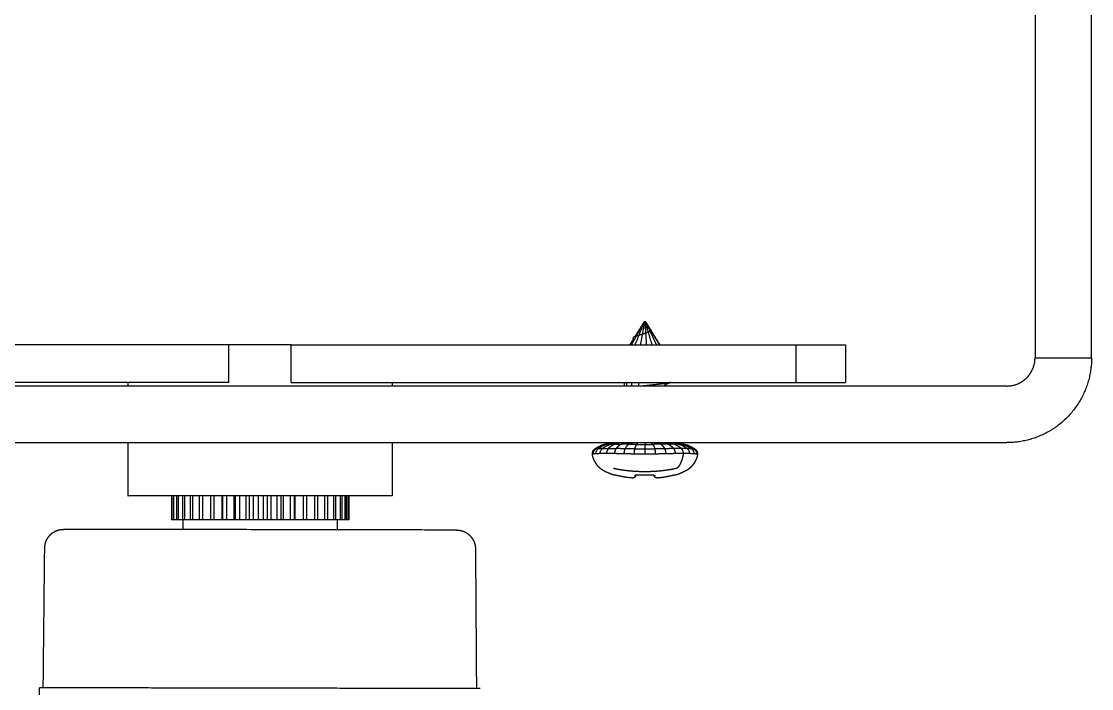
# Model space of a CAD drawing. Header units: millimetres. Extents: x 181 to 381, y 0 to 208.
# Drawn here: x 213.57 to 241.94, y 33.18 to 50.86 of the extents above; entities that cross this region are included whole.
import ezdxf

# ---------------------------------------------------------------- set-up
doc = ezdxf.new("R2010")
doc.units = ezdxf.units.MM
doc.layers.add('Make2D$可见线$曲线', color=7, linetype='Continuous', true_color=0x000000)

msp = doc.modelspace()

# ---------------------------------------------------------------- linework, layer by layer
at = {"layer": 'Make2D$可见线$曲线', "color": 18, "lineweight": -3, "true_color": 0x000000}
for points, degree in [([(240.439, 68.108), (240.439, 55.027), (240.439, 41.946)], 2), ([(241.939, 41.946), (241.939, 55.027), (241.939, 68.108)], 2), ([(230.074, 42.893), (229.956, 42.703), (229.837, 42.512)], 2), ([(230.082, 42.893), (229.96, 42.592), (229.837, 42.29)], 2), ([(230.077, 42.893), (229.98, 42.719), (229.883, 42.546)], 2), ([(230.09, 42.893), (230.034, 42.591), (229.978, 42.29)], 2), ([(230.077, 42.893), (230.077, 42.893), (230.078, 42.893)], 2), ([(230.079, 42.893), (230.078, 42.893), (230.078, 42.893)], 2), ([(230.08, 42.893), (230.08, 42.893), (230.079, 42.893)], 2), ([(230.082, 42.893), (230.081, 42.893), (230.08, 42.893)], 2), ([(230.084, 42.893), (230.083, 42.893), (230.082, 42.893)], 2), ([(230.086, 42.893), (230.085, 42.893), (230.084, 42.893)], 2), ([(230.088, 42.893), (230.087, 42.893), (230.086, 42.893)], 2), ([(230.09, 42.893), (230.089, 42.893), (230.088, 42.893)], 2), ([(230.09, 42.893), (230.091, 42.893), (230.092, 42.893)], 2), ([(230.094, 42.893), (230.093, 42.893), (230.092, 42.893)], 2), ([(230.097, 42.893), (230.096, 42.893), (230.094, 42.893)], 2), ([(230.096, 42.893), (230.098, 42.897), (230.099, 42.901)], 2), ([(230.099, 42.893), (230.098, 42.893), (230.097, 42.893)], 2), ([(230.099, 42.901), (230.1, 42.897), (230.101, 42.893)], 2), ([(230.101, 42.893), (230.1, 42.893), (230.099, 42.893)], 2), ([(230.099, 42.893), (230.118, 42.591), (230.136, 42.29)], 2), ([(230.103, 42.893), (230.102, 42.893), (230.101, 42.893)], 2), ([(230.106, 42.893), (230.105, 42.893), (230.103, 42.893)], 2), ([(230.108, 42.893), (230.107, 42.893), (230.106, 42.893)], 2), ([(230.108, 42.893), (230.109, 42.893), (230.11, 42.893)], 2), ([(230.291, 42.29), (230.199, 42.591), (230.108, 42.893)], 2), ([(230.111, 42.893), (230.111, 42.893), (230.11, 42.893)], 2), ([(230.113, 42.893), (230.112, 42.893), (230.111, 42.893)], 2), ([(230.115, 42.893), (230.114, 42.893), (230.113, 42.893)], 2), ([(230.115, 42.893), (230.115, 42.893), (230.116, 42.893)], 2), ([(230.411, 42.29), (230.263, 42.591), (230.115, 42.893)], 2), ([(230.117, 42.893), (230.116, 42.893), (230.116, 42.893)], 2), ([(230.251, 42.672), (230.185, 42.783), (230.119, 42.893)], 2), ([(230.119, 42.893), (230.173, 42.807), (230.227, 42.721)], 2), ([(230.481, 42.29), (230.367, 42.48), (230.252, 42.67)], 2), ([(230.253, 42.68), (230.375, 42.485), (230.497, 42.29)], 2), ([(219.074, 42.29), (212.387, 42.29), (205.7, 42.29)], 2), ([(219.074, 41.29), (219.074, 41.79), (219.074, 42.29)], 2), ([(220.726, 41.29), (220.726, 41.79), (220.726, 42.29)], 2), ([(220.726, 42.29), (227.413, 42.29), (234.1, 42.29)], 2), ([(229.792, 42.442), (229.745, 42.366), (229.697, 42.29)], 2), ([(229.793, 42.441), (229.746, 42.365), (229.699, 42.29)], 2), ([(229.868, 42.518), (229.804, 42.404), (229.741, 42.29)], 2), ([(229.836, 42.513), (229.834, 42.508), (229.831, 42.504)], 2), ([(234.1, 42.29), (234.1, 41.79), (234.1, 41.29)], 2), ([(235.413, 42.29), (235.413, 41.79), (235.413, 41.29)], 2), ([(240.439, 41.946), (241.189, 41.946), (241.939, 41.946)], 2), ([(239.689, 41.196), (219.9, 41.196), (200.112, 41.196)], 2), ([(219.074, 41.29), (212.387, 41.29), (205.7, 41.29)], 2), ([(216.4, 41.196), (216.4, 41.243), (216.4, 41.29)], 2), ([(220.726, 41.29), (227.413, 41.29), (234.1, 41.29)], 2), ([(223.4, 41.29), (223.4, 41.243), (223.4, 41.196)], 2), ([(229.548, 41.29), (229.548, 41.243), (229.548, 41.196)], 2), ([(229.55, 41.29), (229.55, 41.243), (229.55, 41.196)], 2), ([(229.608, 41.29), (229.608, 41.243), (229.608, 41.196)], 2), ([(229.74, 41.29), (229.74, 41.243), (229.74, 41.196)], 2), ([(229.933, 41.29), (229.933, 41.243), (229.933, 41.196)], 2), ([(230.624, 41.196), (230.624, 41.213), (230.624, 41.229)], 2), ([(230.646, 41.239), (230.646, 41.217), (230.646, 41.196)], 2), ([(230.684, 41.255), (230.726, 41.272), (230.769, 41.29)], 2), ([(200.112, 39.696), (219.9, 39.696), (239.689, 39.696)], 2), ([(216.4, 38.29), (216.4, 38.993), (216.4, 39.696)], 2), ([(223.4, 39.696), (223.4, 38.993), (223.4, 38.29)], 2), ([(229.272, 38.839), (229.271, 38.839), (229.271, 38.839)], 2), ([(229.851, 38.823), (229.85, 38.817), (229.85, 38.812)], 2), ([(229.851, 38.83), (229.851, 38.827), (229.851, 38.823)], 2), ([(230.287, 38.838), (230.287, 38.838), (230.287, 38.838)], 2), ([(230.335, 38.834), (230.312, 38.836), (230.29, 38.838)], 2), ([(230.342, 38.823), (230.342, 38.827), (230.342, 38.83)], 2), ([(230.344, 38.812), (230.343, 38.817), (230.342, 38.823)], 2), ([(230.916, 38.839), (230.916, 38.839), (230.916, 38.839)], 2), ([(217.551, 38.29), (217.551, 37.97), (217.551, 37.65)], 2), ([(217.558, 37.65), (217.558, 37.97), (217.558, 38.29)], 2), ([(217.593, 38.29), (217.593, 37.97), (217.593, 37.65)], 2), ([(217.617, 37.65), (217.617, 37.97), (217.617, 38.29)], 2), ([(217.691, 37.65), (217.691, 37.97), (217.691, 38.29)], 2), ([(217.733, 37.65), (217.733, 37.97), (217.733, 38.29)], 2), ([(217.844, 38.29), (217.844, 37.97), (217.844, 37.65)], 2), ([(217.902, 37.65), (217.902, 37.97), (217.902, 38.29)], 2), ([(218.047, 38.29), (218.047, 37.97), (218.047, 37.65)], 2), ([(218.12, 37.65), (218.12, 37.97), (218.12, 38.29)], 2), ([(218.296, 37.65), (218.296, 37.97), (218.296, 38.29)], 2), ([(218.382, 37.65), (218.382, 37.97), (218.382, 38.29)], 2), ([(218.584, 38.29), (218.584, 37.97), (218.584, 37.65)], 2), ([(218.681, 37.65), (218.681, 37.97), (218.681, 38.29)], 2), ([(218.893, 37.65), (218.893, 37.97), (218.893, 38.29)], 2), ([(218.905, 38.29), (218.905, 37.97), (218.905, 37.65)], 2), ([(219.01, 38.29), (219.01, 37.97), (219.01, 37.65)], 2), ([(219.2, 38.29), (219.2, 37.97), (219.2, 37.65)], 2), ([(219.25, 37.65), (219.25, 37.97), (219.25, 38.29)], 2), ([(219.361, 37.65), (219.361, 37.97), (219.361, 38.29)], 2), ([(219.524, 38.29), (219.524, 37.97), (219.524, 37.65)], 2), ([(219.612, 38.29), (219.612, 37.97), (219.612, 37.65)], 2), ([(219.726, 37.65), (219.726, 37.97), (219.726, 38.29)], 2), ([(219.857, 37.65), (219.857, 37.97), (219.857, 38.29)], 2), ([(219.98, 38.29), (219.98, 37.97), (219.98, 37.65)], 2), ([(220.094, 37.65), (220.094, 37.97), (220.094, 38.29)], 2), ([(220.192, 37.65), (220.192, 37.97), (220.192, 38.29)], 2), ([(220.346, 38.29), (220.346, 37.97), (220.346, 37.65)], 2), ([(220.458, 37.65), (220.458, 37.97), (220.458, 38.29)], 2), ([(220.519, 37.65), (220.519, 37.97), (220.519, 38.29)], 2), ([(220.702, 37.65), (220.702, 37.97), (220.702, 38.29)], 2), ([(220.809, 37.65), (220.809, 37.97), (220.809, 38.29)], 2), ([(220.831, 37.65), (220.831, 37.97), (220.831, 38.29)], 2), ([(221.037, 38.29), (221.037, 37.97), (221.037, 37.65)], 2), ([(221.137, 37.65), (221.137, 37.97), (221.137, 38.29)], 2), ([(221.345, 38.29), (221.345, 37.97), (221.345, 37.65)], 2), ([(221.434, 37.65), (221.434, 37.97), (221.434, 38.29)], 2), ([(221.617, 37.65), (221.617, 37.97), (221.617, 38.29)], 2), ([(221.694, 37.65), (221.694, 37.97), (221.694, 38.29)], 2), ([(221.847, 38.29), (221.847, 37.97), (221.847, 37.65)], 2), ([(221.909, 37.65), (221.909, 37.97), (221.909, 38.29)], 2), ([(222.029, 37.65), (222.029, 37.97), (222.029, 38.29)], 2), ([(222.075, 37.65), (222.075, 37.97), (222.075, 38.29)], 2), ([(222.158, 37.65), (222.158, 37.97), (222.158, 38.29)], 2), ([(222.188, 37.65), (222.188, 37.97), (222.188, 38.29)], 2), ([(222.232, 37.65), (222.232, 37.97), (222.232, 38.29)], 2), ([(222.249, 38.29), (222.249, 37.97), (222.249, 37.65)], 2), ([(217.593, 37.65), (217.575, 37.65), (217.558, 37.65)], 2), ([(217.691, 37.65), (217.654, 37.65), (217.617, 37.65)], 2), ([(217.843, 37.65), (217.788, 37.65), (217.733, 37.65)], 2), ([(217.862, 37.393), (217.862, 37.521), (217.862, 37.65)], 2), ([(218.046, 37.65), (217.974, 37.65), (217.902, 37.65)], 2), ([(218.296, 37.65), (218.208, 37.65), (218.12, 37.65)], 2), ([(218.584, 37.65), (218.483, 37.65), (218.382, 37.65)], 2), ([(218.893, 37.65), (218.787, 37.65), (218.681, 37.65)], 2), ([(218.905, 37.65), (218.899, 37.65), (218.893, 37.65)], 2), ([(219.2, 37.65), (219.105, 37.65), (219.01, 37.65)], 2), ([(219.25, 37.65), (219.225, 37.65), (219.2, 37.65)], 2), ([(219.524, 37.65), (219.442, 37.65), (219.361, 37.65)], 2), ([(219.612, 37.65), (219.568, 37.65), (219.524, 37.65)], 2), ([(219.857, 37.65), (219.791, 37.65), (219.726, 37.65)], 2), ([(219.98, 37.65), (219.918, 37.65), (219.857, 37.65)], 2), ([(220.192, 37.65), (220.143, 37.65), (220.094, 37.65)], 2), ([(220.346, 37.65), (220.269, 37.65), (220.192, 37.65)], 2), ([(220.519, 37.65), (220.489, 37.65), (220.458, 37.65)], 2), ([(220.702, 37.65), (220.61, 37.65), (220.519, 37.65)], 2), ([(220.831, 37.65), (220.82, 37.65), (220.809, 37.65)], 2), ([(221.037, 37.65), (220.934, 37.65), (220.831, 37.65)], 2), ([(221.345, 37.65), (221.241, 37.65), (221.137, 37.65)], 2), ([(221.617, 37.65), (221.526, 37.65), (221.434, 37.65)], 2), ([(221.847, 37.65), (221.77, 37.65), (221.694, 37.65)], 2), ([(222.029, 37.65), (221.969, 37.65), (221.909, 37.65)], 2), ([(221.938, 37.65), (221.938, 37.518), (221.938, 37.386)], 2), ([(222.158, 37.65), (222.117, 37.65), (222.075, 37.65)], 2), ([(222.232, 37.65), (222.21, 37.65), (222.188, 37.65)], 2), ([(222.249, 37.65), (222.246, 37.65), (222.244, 37.65)], 2), ([(214.152, 33.201), (214.171, 35.052), (214.191, 36.904)], 2), ([(225.608, 36.884), (225.62, 35.032), (225.633, 33.18)], 2), ([(214.024, 30.521), (214.038, 31.861), (214.052, 33.201)], 2), ([(215.052, 33.199), (214.963, 33.199), (214.791, 33.2), (214.546, 33.2), (214.337, 33.2), (214.176, 33.201), (214.075, 33.201), (214.052, 33.201), (214.052, 33.201)], 3), ([(224.733, 33.182), (219.893, 33.19), (215.052, 33.199)], 2), ([(225.733, 33.18), (225.733, 33.18), (225.71, 33.18), (225.609, 33.18), (225.448, 33.18), (225.239, 33.181), (224.994, 33.181), (224.823, 33.182), (224.733, 33.182)], 3)]:
    msp.add_open_spline(points, degree=degree, dxfattribs=at)
for points, knots in [([(230.252, 42.67), (230.248, 42.663), (230.243, 42.656), (230.235, 42.649), (230.226, 42.641), (230.213, 42.634), (230.201, 42.627), (230.184, 42.62), (230.168, 42.612), (230.148, 42.605), (230.128, 42.598), (230.105, 42.591), (230.083, 42.583), (230.058, 42.576), (230.034, 42.569), (230.009, 42.561), (229.984, 42.554), (229.959, 42.547), (229.934, 42.54), (229.911, 42.532), (229.888, 42.525), (229.868, 42.518), (229.848, 42.511), (229.831, 42.503), (229.815, 42.496)], [0.013906, 0.013906, 0.013906, 1, 1, 2, 2, 3, 3, 4, 4, 5, 5, 6, 6, 7, 7, 8, 8, 9, 9, 10, 10, 11, 11, 12, 12, 12]), ([(230.222, 42.729), (230.229, 42.721), (230.235, 42.714), (230.231, 42.717), (230.227, 42.721)], [-0.1144736, -0.1144736, -0.1144736, 0, 0, 0.4571763, 0.4571763, 0.4571763]), ([(230.235, 42.714), (230.241, 42.707), (230.247, 42.699), (230.25, 42.692), (230.253, 42.685)], [0, 0, 0, 1, 1, 2, 2, 2]), ([(230.251, 42.672), (230.252, 42.679), (230.253, 42.685), (230.253, 42.678), (230.252, 42.67), (230.252, 42.67), (230.252, 42.67)], [1.901421, 1.901421, 1.901421, 2, 2, 3, 3, 3.003082, 3.003082, 3.003082]), ([(229.792, 42.482), (229.787, 42.474), (229.782, 42.467), (229.783, 42.46), (229.784, 42.452), (229.788, 42.447), (229.793, 42.441)], [0, 0, 0, 1, 1, 2, 2, 2.092499, 2.092499, 2.092499]), ([(229.837, 42.512), (229.826, 42.504), (229.815, 42.496), (229.804, 42.489), (229.792, 42.482)], [14.874047, 14.874047, 14.874047, 15, 15, 16, 16, 16]), ([(230.762, 41.289), (230.728, 41.282), (230.694, 41.274), (230.648, 41.267), (230.602, 41.259), (230.546, 41.252), (230.49, 41.244), (230.426, 41.237), (230.362, 41.229), (230.293, 41.222), (230.223, 41.215), (230.152, 41.207), (230.08, 41.2), (230.061, 41.198), (230.041, 41.196)], [0, 0, 0, 1, 1, 2, 2, 3, 3, 4, 4, 5, 5, 6, 6, 6.270498, 6.270498, 6.270498]), ([(230.764, 41.29), (230.763, 41.289), (230.762, 41.289), (230.693, 41.259), (230.624, 41.229)], [2.9571955, 2.9571955, 2.9571955, 3, 3, 3.4497471, 3.4497471, 3.4497471]), ([(228.715, 39.466), (228.709, 39.449), (228.703, 39.431), (228.701, 39.411), (228.7, 39.392), (228.702, 39.37), (228.705, 39.348), (228.711, 39.325), (228.718, 39.303), (228.727, 39.279), (228.736, 39.255), (228.748, 39.232), (228.759, 39.208), (228.772, 39.185), (228.786, 39.163), (228.8, 39.141), (228.815, 39.119), (228.831, 39.098), (228.847, 39.078), (228.865, 39.059), (228.882, 39.04)], [0, 0, 0, 1, 1, 2, 2, 3, 3, 4, 4, 5, 5, 6, 6, 7, 7, 8, 8, 9, 9, 10, 10, 10]), ([(228.715, 39.466), (228.716, 39.466), (228.717, 39.466), (228.727, 39.483), (228.738, 39.499), (228.753, 39.514), (228.768, 39.528), (228.787, 39.542), (228.807, 39.555), (228.828, 39.567), (228.85, 39.579), (228.87, 39.589), (228.891, 39.599), (228.908, 39.607), (228.925, 39.614), (228.936, 39.619), (228.947, 39.624), (228.955, 39.627), (228.964, 39.63), (228.966, 39.631), (228.968, 39.631), (228.978, 39.634), (228.989, 39.637), (229.005, 39.642), (229.022, 39.646), (229.048, 39.653), (229.075, 39.66), (229.1, 39.667), (229.125, 39.674), (229.14, 39.677), (229.154, 39.681), (229.181, 39.688), (229.207, 39.696)], [-20, -20, -20, -19, -19, -18, -18, -17, -17, -16, -16, -15, -15, -14, -14, -13, -13, -12, -12, -11, -11, -10, -10, -9, -9, -8, -8, -7, -7, -6, -6, -5, -5, -4.122381, -4.122381, -4.122381]), ([(228.768, 39.528), (228.77, 39.529), (228.772, 39.529), (228.776, 39.529), (228.779, 39.529), (228.784, 39.53), (228.789, 39.53), (228.775, 39.515), (228.76, 39.501), (228.749, 39.485), (228.739, 39.468), (228.733, 39.451), (228.727, 39.433), (228.725, 39.414), (228.724, 39.394)], [0, 0, 0, 1, 1, 2, 2, 3, 3, 4, 4, 5, 5, 6, 6, 7, 7, 7]), ([(229.022, 39.646), (229.027, 39.647), (229.032, 39.648), (229.039, 39.649), (229.047, 39.65), (229.027, 39.645), (229.008, 39.64), (228.995, 39.636), (228.983, 39.632), (228.974, 39.629), (228.965, 39.625), (228.955, 39.62), (228.944, 39.616), (228.927, 39.608), (228.91, 39.601), (228.89, 39.591), (228.87, 39.581), (228.849, 39.569), (228.828, 39.557), (228.809, 39.544), (228.789, 39.53)], [0, 0, 0, 1, 1, 2, 2, 3, 3, 4, 4, 5, 5, 6, 6, 7, 7, 8, 8, 9, 9, 10, 10, 10]), ([(228.858, 39.535), (228.847, 39.534), (228.837, 39.533), (228.827, 39.533), (228.818, 39.532), (228.81, 39.532), (228.802, 39.531), (228.796, 39.531), (228.789, 39.53)], [0, 0, 0, 1, 1, 2, 2, 3, 3, 4, 4, 4]), ([(228.915, 39.405), (228.916, 39.424), (228.918, 39.443), (228.923, 39.46), (228.929, 39.478), (228.937, 39.494), (228.946, 39.51), (228.959, 39.524), (228.972, 39.539), (228.956, 39.539), (228.939, 39.538), (228.924, 39.538), (228.909, 39.537), (228.896, 39.536), (228.882, 39.536), (228.87, 39.535), (228.858, 39.535), (228.844, 39.52), (228.83, 39.505), (228.82, 39.489), (228.81, 39.473), (228.805, 39.456), (228.799, 39.438), (228.797, 39.419), (228.796, 39.4)], [0, 0, 0, 1, 1, 2, 2, 3, 3, 4, 4, 5, 5, 6, 6, 7, 7, 8, 8, 9, 9, 10, 10, 11, 11, 12, 12, 12]), ([(228.972, 39.539), (228.988, 39.552), (229.005, 39.566), (229.023, 39.578), (229.041, 39.589), (229.059, 39.599), (229.076, 39.609), (229.09, 39.616), (229.105, 39.624), (229.114, 39.628), (229.123, 39.633), (229.131, 39.636), (229.139, 39.64), (229.149, 39.643), (229.159, 39.647), (229.176, 39.652), (229.192, 39.657), (229.176, 39.656), (229.16, 39.654), (229.146, 39.653), (229.133, 39.652), (229.125, 39.653), (229.116, 39.653), (229.111, 39.653), (229.105, 39.654), (229.085, 39.648), (229.066, 39.643), (229.054, 39.64), (229.042, 39.636), (229.033, 39.633), (229.024, 39.629), (229.014, 39.624), (229.004, 39.62), (228.989, 39.612), (228.973, 39.605), (228.953, 39.595), (228.934, 39.585), (228.914, 39.573), (228.894, 39.562), (228.876, 39.548), (228.858, 39.535)], [0, 0, 0, 1, 1, 2, 2, 3, 3, 4, 4, 5, 5, 6, 6, 7, 7, 8, 8, 9, 9, 10, 10, 11, 11, 12, 12, 13, 13, 14, 14, 15, 15, 16, 16, 17, 17, 18, 18, 19, 19, 20, 20, 20]), ([(228.97, 39.631), (228.97, 39.631), (228.969, 39.631), (228.96, 39.628), (228.95, 39.624), (228.948, 39.624), (228.947, 39.624)], [7.992402, 7.992402, 7.992402, 8, 8, 9, 9, 10, 10, 10]), ([(228.972, 39.539), (228.99, 39.54), (229.007, 39.54), (229.027, 39.54), (229.046, 39.541), (229.066, 39.541), (229.087, 39.541), (229.109, 39.541), (229.131, 39.541), (229.12, 39.527), (229.109, 39.512), (229.101, 39.496), (229.094, 39.48), (229.089, 39.463), (229.084, 39.445), (229.083, 39.427), (229.081, 39.408)], [0, 0, 0, 1, 1, 2, 2, 3, 3, 4, 4, 5, 5, 6, 6, 7, 7, 8, 8, 8]), ([(229.213, 39.696), (229.201, 39.692), (229.189, 39.688), (229.15, 39.678), (229.111, 39.667), (229.079, 39.659), (229.047, 39.65)], [5.691145, 5.691145, 5.691145, 6, 6, 7, 7, 8, 8, 8]), ([(229.105, 39.654), (229.098, 39.654), (229.092, 39.654), (229.085, 39.654), (229.078, 39.653), (229.07, 39.653), (229.063, 39.652), (229.055, 39.651), (229.047, 39.65)], [0, 0, 0, 1, 1, 2, 2, 3, 3, 4, 4, 4]), ([(229.105, 39.654), (229.136, 39.662), (229.168, 39.67), (229.207, 39.68), (229.247, 39.691), (229.256, 39.693), (229.265, 39.696)], [0, 0, 0, 1, 1, 2, 2, 2.212746, 2.212746, 2.212746]), ([(229.192, 39.657), (229.209, 39.658), (229.226, 39.659), (229.242, 39.659), (229.259, 39.659), (229.276, 39.659), (229.293, 39.659), (229.309, 39.659), (229.325, 39.658), (229.31, 39.653), (229.294, 39.648), (229.284, 39.645), (229.275, 39.641), (229.268, 39.638), (229.261, 39.635), (229.253, 39.63), (229.245, 39.625), (229.233, 39.618), (229.22, 39.611), (229.205, 39.601), (229.19, 39.591), (229.175, 39.58), (229.159, 39.568), (229.145, 39.555), (229.131, 39.541)], [0, 0, 0, 1, 1, 2, 2, 3, 3, 4, 4, 5, 5, 6, 6, 7, 7, 8, 8, 9, 9, 10, 10, 11, 11, 12, 12, 12]), ([(229.131, 39.541), (229.154, 39.541), (229.178, 39.541), (229.202, 39.541), (229.227, 39.541), (229.253, 39.54), (229.279, 39.54), (229.306, 39.54), (229.333, 39.539), (229.324, 39.524), (229.316, 39.51), (229.31, 39.494), (229.304, 39.478), (229.3, 39.46), (229.296, 39.443), (229.295, 39.424), (229.293, 39.405)], [0, 0, 0, 1, 1, 2, 2, 3, 3, 4, 4, 5, 5, 6, 6, 7, 7, 8, 8, 8]), ([(229.317, 39.696), (229.313, 39.694), (229.309, 39.693), (229.277, 39.683), (229.246, 39.673), (229.219, 39.665), (229.192, 39.657)], [5.863547, 5.863547, 5.863547, 6, 6, 7, 7, 8, 8, 8]), ([(229.45, 39.696), (229.447, 39.695), (229.443, 39.694), (229.41, 39.684), (229.377, 39.674), (229.351, 39.666), (229.325, 39.658)], [5.908083, 5.908083, 5.908083, 6, 6, 7, 7, 8, 8, 8]), ([(229.325, 39.658), (229.341, 39.657), (229.357, 39.656), (229.374, 39.656), (229.391, 39.655), (229.412, 39.655), (229.433, 39.656), (229.457, 39.656), (229.48, 39.657), (229.47, 39.652), (229.459, 39.647), (229.453, 39.643), (229.446, 39.64), (229.441, 39.636), (229.436, 39.633), (229.43, 39.628), (229.423, 39.624), (229.414, 39.616), (229.404, 39.609), (229.392, 39.599), (229.38, 39.589), (229.368, 39.578), (229.356, 39.566), (229.344, 39.552), (229.333, 39.539)], [0, 0, 0, 1, 1, 2, 2, 3, 3, 4, 4, 5, 5, 6, 6, 7, 7, 8, 8, 9, 9, 10, 10, 11, 11, 12, 12, 12]), ([(229.571, 39.535), (229.539, 39.535), (229.508, 39.536), (229.478, 39.536), (229.448, 39.537), (229.419, 39.538), (229.389, 39.538), (229.361, 39.539), (229.333, 39.539)], [0, 0, 0, 1, 1, 2, 2, 3, 3, 4, 4, 4]), ([(229.48, 39.657), (229.498, 39.665), (229.515, 39.673), (229.534, 39.683), (229.552, 39.693), (229.554, 39.694), (229.557, 39.696)], [0, 0, 0, 1, 1, 2, 2, 2.131112, 2.131112, 2.131112]), ([(229.679, 39.654), (229.655, 39.655), (229.63, 39.656), (229.605, 39.656), (229.58, 39.657), (229.555, 39.657), (229.53, 39.657), (229.505, 39.657), (229.48, 39.657)], [0, 0, 0, 1, 1, 2, 2, 3, 3, 4, 4, 4]), ([(229.819, 39.394), (229.82, 39.414), (229.821, 39.433), (229.822, 39.451), (229.824, 39.468), (229.826, 39.485), (229.828, 39.501), (229.831, 39.515), (229.834, 39.53), (229.801, 39.531), (229.767, 39.531), (229.734, 39.532), (229.701, 39.532), (229.668, 39.533), (229.635, 39.533), (229.603, 39.534), (229.571, 39.535), (229.565, 39.52), (229.559, 39.505), (229.554, 39.489), (229.55, 39.473), (229.547, 39.456), (229.545, 39.438), (229.544, 39.419), (229.543, 39.4)], [0, 0, 0, 1, 1, 2, 2, 3, 3, 4, 4, 5, 5, 6, 6, 7, 7, 8, 8, 9, 9, 10, 10, 11, 11, 12, 12, 12]), ([(229.834, 39.53), (229.838, 39.544), (229.842, 39.557), (229.846, 39.569), (229.85, 39.581), (229.854, 39.591), (229.858, 39.601), (229.862, 39.608), (229.865, 39.616), (229.867, 39.62), (229.869, 39.625), (229.871, 39.629), (229.872, 39.632), (229.874, 39.636), (229.876, 39.64), (229.878, 39.645), (229.881, 39.65), (229.854, 39.65), (229.827, 39.649), (229.801, 39.649), (229.775, 39.649), (229.751, 39.65), (229.727, 39.651), (229.703, 39.652), (229.679, 39.654), (229.67, 39.648), (229.66, 39.643), (229.655, 39.64), (229.649, 39.636), (229.645, 39.633), (229.641, 39.629), (229.637, 39.624), (229.633, 39.62), (229.626, 39.612), (229.619, 39.605), (229.611, 39.595), (229.603, 39.585), (229.594, 39.573), (229.586, 39.562), (229.578, 39.548), (229.571, 39.535)], [0, 0, 0, 1, 1, 2, 2, 3, 3, 4, 4, 5, 5, 6, 6, 7, 7, 8, 8, 9, 9, 10, 10, 11, 11, 12, 12, 13, 13, 14, 14, 15, 15, 16, 16, 17, 17, 18, 18, 19, 19, 20, 20, 20]), ([(229.679, 39.654), (229.695, 39.662), (229.71, 39.67), (229.731, 39.68), (229.753, 39.69), (229.759, 39.693), (229.765, 39.696)], [0, 0, 0, 1, 1, 2, 2, 2.234164, 2.234164, 2.234164]), ([(229.834, 39.53), (229.867, 39.53), (229.9, 39.529), (229.933, 39.529), (229.966, 39.529), (229.999, 39.529), (230.031, 39.528), (230.064, 39.528), (230.097, 39.528), (230.097, 39.513), (230.097, 39.499), (230.097, 39.482), (230.097, 39.466), (230.097, 39.449), (230.097, 39.431), (230.097, 39.411), (230.097, 39.392)], [0, 0, 0, 1, 1, 2, 2, 3, 3, 4, 4, 5, 5, 6, 6, 7, 7, 8, 8, 8]), ([(229.893, 39.696), (229.893, 39.692), (229.894, 39.689), (229.892, 39.678), (229.889, 39.667), (229.885, 39.659), (229.881, 39.65)], [5.703947, 5.703947, 5.703947, 6, 6, 7, 7, 8, 8, 8]), ([(229.881, 39.65), (229.909, 39.651), (229.936, 39.651), (229.964, 39.651), (229.992, 39.651), (230.02, 39.65), (230.047, 39.65), (230.074, 39.649), (230.101, 39.649), (230.1, 39.643), (230.099, 39.638), (230.098, 39.634), (230.097, 39.63), (230.097, 39.627), (230.097, 39.623), (230.097, 39.619), (230.097, 39.614), (230.097, 39.606), (230.097, 39.599), (230.097, 39.589), (230.097, 39.579), (230.097, 39.567), (230.097, 39.555), (230.097, 39.542), (230.097, 39.528)], [0, 0, 0, 1, 1, 2, 2, 3, 3, 4, 4, 5, 5, 6, 6, 7, 7, 8, 8, 9, 9, 10, 10, 11, 11, 12, 12, 12]), ([(230.097, 39.528), (230.129, 39.528), (230.162, 39.528), (230.195, 39.529), (230.228, 39.529), (230.261, 39.529), (230.293, 39.529), (230.326, 39.53), (230.36, 39.53), (230.363, 39.515), (230.365, 39.501), (230.368, 39.485), (230.37, 39.468), (230.371, 39.451), (230.373, 39.433), (230.374, 39.414), (230.374, 39.394)], [0, 0, 0, 1, 1, 2, 2, 3, 3, 4, 4, 5, 5, 6, 6, 7, 7, 8, 8, 8]), ([(230.123, 39.696), (230.12, 39.692), (230.116, 39.688), (230.111, 39.677), (230.106, 39.666), (230.104, 39.658), (230.101, 39.649)], [5.662473, 5.662473, 5.662473, 6, 6, 7, 7, 8, 8, 8]), ([(230.101, 39.649), (230.127, 39.648), (230.153, 39.647), (230.178, 39.647), (230.203, 39.646), (230.228, 39.647), (230.252, 39.648), (230.278, 39.649), (230.303, 39.65), (230.308, 39.645), (230.314, 39.64), (230.317, 39.636), (230.32, 39.632), (230.322, 39.629), (230.324, 39.625), (230.326, 39.62), (230.328, 39.616), (230.332, 39.608), (230.335, 39.601), (230.339, 39.591), (230.343, 39.581), (230.348, 39.569), (230.352, 39.557), (230.356, 39.544), (230.36, 39.53)], [0, 0, 0, 1, 1, 2, 2, 3, 3, 4, 4, 5, 5, 6, 6, 7, 7, 8, 8, 9, 9, 10, 10, 11, 11, 12, 12, 12]), ([(230.303, 39.65), (230.294, 39.659), (230.285, 39.667), (230.272, 39.678), (230.259, 39.688), (230.254, 39.692), (230.248, 39.695)], [0.007968, 0.007968, 0.007968, 1, 1, 2, 2, 2.298491, 2.298491, 2.298491]), ([(230.523, 39.654), (230.496, 39.654), (230.468, 39.654), (230.44, 39.654), (230.412, 39.653), (230.385, 39.653), (230.357, 39.652), (230.33, 39.651), (230.303, 39.65)], [0, 0, 0, 1, 1, 2, 2, 3, 3, 4, 4, 4]), ([(230.623, 39.535), (230.591, 39.534), (230.559, 39.533), (230.526, 39.533), (230.493, 39.532), (230.459, 39.532), (230.426, 39.531), (230.393, 39.531), (230.36, 39.53)], [0, 0, 0, 1, 1, 2, 2, 3, 3, 4, 4, 4]), ([(230.523, 39.654), (230.512, 39.662), (230.502, 39.67), (230.491, 39.68), (230.48, 39.691), (230.478, 39.693), (230.477, 39.696)], [0, 0, 0, 1, 1, 2, 2, 2.212248, 2.212248, 2.212248]), ([(230.705, 39.657), (230.685, 39.656), (230.665, 39.654), (230.645, 39.653), (230.624, 39.652), (230.6, 39.653), (230.576, 39.653), (230.549, 39.653), (230.523, 39.654), (230.53, 39.648), (230.537, 39.643), (230.541, 39.64), (230.545, 39.636), (230.549, 39.633), (230.552, 39.629), (230.556, 39.624), (230.561, 39.62), (230.568, 39.612), (230.574, 39.605), (230.582, 39.595), (230.591, 39.585), (230.599, 39.573), (230.607, 39.562), (230.615, 39.548), (230.623, 39.535)], [0, 0, 0, 1, 1, 2, 2, 3, 3, 4, 4, 5, 5, 6, 6, 7, 7, 8, 8, 9, 9, 10, 10, 11, 11, 12, 12, 12]), ([(230.599, 39.696), (230.603, 39.694), (230.608, 39.693), (230.635, 39.683), (230.663, 39.673), (230.684, 39.665), (230.705, 39.657)], [5.863547, 5.863547, 5.863547, 6, 6, 7, 7, 8, 8, 8]), ([(230.86, 39.539), (230.832, 39.539), (230.804, 39.538), (230.775, 39.538), (230.746, 39.537), (230.716, 39.536), (230.685, 39.536), (230.654, 39.535), (230.623, 39.535), (230.629, 39.52), (230.635, 39.505), (230.639, 39.489), (230.643, 39.473), (230.646, 39.456), (230.649, 39.438), (230.65, 39.419), (230.651, 39.4)], [0, 0, 0, 1, 1, 2, 2, 3, 3, 4, 4, 5, 5, 6, 6, 7, 7, 8, 8, 8]), ([(230.874, 39.658), (230.853, 39.659), (230.832, 39.659), (230.811, 39.659), (230.79, 39.659), (230.768, 39.659), (230.747, 39.659), (230.726, 39.658), (230.705, 39.657), (230.718, 39.652), (230.731, 39.647), (230.739, 39.643), (230.747, 39.64), (230.752, 39.636), (230.758, 39.633), (230.764, 39.628), (230.77, 39.624), (230.78, 39.616), (230.79, 39.609), (230.801, 39.599), (230.813, 39.589), (230.826, 39.578), (230.838, 39.566), (230.849, 39.552), (230.86, 39.539)], [0, 0, 0, 1, 1, 2, 2, 3, 3, 4, 4, 5, 5, 6, 6, 7, 7, 8, 8, 9, 9, 10, 10, 11, 11, 12, 12, 12]), ([(230.874, 39.658), (230.852, 39.666), (230.83, 39.674), (230.804, 39.684), (230.778, 39.694), (230.776, 39.695), (230.774, 39.696)], [0, 0, 0, 1, 1, 2, 2, 2.089753, 2.089753, 2.089753]), ([(230.854, 39.695), (230.859, 39.694), (230.864, 39.693), (230.901, 39.683), (230.938, 39.673), (230.967, 39.665), (230.996, 39.657)], [5.876737, 5.876737, 5.876737, 6, 6, 7, 7, 8, 8, 8]), ([(231.063, 39.541), (231.039, 39.541), (231.016, 39.541), (230.991, 39.541), (230.966, 39.541), (230.94, 39.54), (230.914, 39.54), (230.887, 39.54), (230.86, 39.539), (230.869, 39.524), (230.878, 39.51), (230.884, 39.494), (230.89, 39.478), (230.894, 39.46), (230.897, 39.443), (230.899, 39.424), (230.9, 39.405)], [0, 0, 0, 1, 1, 2, 2, 3, 3, 4, 4, 5, 5, 6, 6, 7, 7, 8, 8, 8]), ([(230.996, 39.657), (230.986, 39.656), (230.975, 39.656), (230.962, 39.655), (230.95, 39.655), (230.932, 39.656), (230.915, 39.656), (230.895, 39.657), (230.874, 39.658), (230.888, 39.653), (230.902, 39.648), (230.911, 39.645), (230.92, 39.641), (230.926, 39.638), (230.933, 39.635), (230.941, 39.63), (230.948, 39.625), (230.961, 39.618), (230.973, 39.611), (230.988, 39.601), (231.003, 39.591), (231.019, 39.58), (231.034, 39.568), (231.048, 39.555), (231.063, 39.541)], [0, 0, 0, 1, 1, 2, 2, 3, 3, 4, 4, 5, 5, 6, 6, 7, 7, 8, 8, 9, 9, 10, 10, 11, 11, 12, 12, 12]), ([(231.092, 39.654), (231.062, 39.662), (231.032, 39.67), (230.996, 39.68), (230.961, 39.69), (230.953, 39.693), (230.945, 39.695)], [0, 0, 0, 1, 1, 2, 2, 2.220068, 2.220068, 2.220068]), ([(230.972, 39.696), (230.985, 39.692), (230.998, 39.689), (231.038, 39.678), (231.079, 39.667), (231.112, 39.659), (231.145, 39.65)], [5.703947, 5.703947, 5.703947, 6, 6, 7, 7, 8, 8, 8]), ([(230.984, 39.695), (230.988, 39.694), (230.993, 39.693), (231.036, 39.681), (231.08, 39.67), (231.116, 39.66), (231.152, 39.651), (231.175, 39.645), (231.197, 39.639), (231.211, 39.635), (231.224, 39.631), (231.234, 39.628), (231.243, 39.624), (231.245, 39.624), (231.247, 39.624), (231.258, 39.619), (231.268, 39.614), (231.285, 39.607), (231.302, 39.599), (231.323, 39.589), (231.344, 39.579), (231.365, 39.567), (231.386, 39.555), (231.406, 39.542), (231.426, 39.528), (231.441, 39.514), (231.456, 39.499), (231.466, 39.483), (231.477, 39.466), (231.477, 39.466), (231.478, 39.466)], [3.906523, 3.906523, 3.906523, 4, 4, 5, 5, 6, 6, 7, 7, 8, 8, 9, 9, 10, 10, 11, 11, 12, 12, 13, 13, 14, 14, 15, 15, 16, 16, 17, 17, 18, 18, 18]), ([(231.092, 39.654), (231.08, 39.655), (231.067, 39.656), (231.055, 39.656), (231.043, 39.657), (231.031, 39.657), (231.019, 39.657), (231.008, 39.657), (230.996, 39.657), (231.015, 39.652), (231.033, 39.647), (231.043, 39.643), (231.054, 39.64), (231.062, 39.636), (231.07, 39.633), (231.079, 39.628), (231.089, 39.624), (231.103, 39.616), (231.117, 39.609), (231.135, 39.599), (231.152, 39.589), (231.17, 39.578), (231.188, 39.566), (231.205, 39.552), (231.222, 39.539)], [0, 0, 0, 1, 1, 2, 2, 3, 3, 4, 4, 5, 5, 6, 6, 7, 7, 8, 8, 9, 9, 10, 10, 11, 11, 12, 12, 12]), ([(231.222, 39.539), (231.204, 39.54), (231.186, 39.54), (231.167, 39.54), (231.148, 39.541), (231.127, 39.541), (231.107, 39.541), (231.085, 39.541), (231.063, 39.541), (231.073, 39.527), (231.084, 39.512), (231.092, 39.496), (231.1, 39.48), (231.104, 39.463), (231.109, 39.445), (231.111, 39.427), (231.112, 39.408)], [0, 0, 0, 1, 1, 2, 2, 3, 3, 4, 4, 5, 5, 6, 6, 7, 7, 8, 8, 8]), ([(231.145, 39.65), (231.143, 39.65), (231.142, 39.649), (231.138, 39.649), (231.135, 39.649), (231.125, 39.65), (231.116, 39.651), (231.104, 39.652), (231.092, 39.654), (231.111, 39.648), (231.129, 39.643), (231.14, 39.64), (231.152, 39.636), (231.16, 39.633), (231.169, 39.629), (231.179, 39.624), (231.189, 39.62), (231.205, 39.612), (231.221, 39.605), (231.24, 39.595), (231.259, 39.585), (231.279, 39.573), (231.299, 39.562), (231.317, 39.548), (231.335, 39.535)], [0, 0, 0, 1, 1, 2, 2, 3, 3, 4, 4, 5, 5, 6, 6, 7, 7, 8, 8, 9, 9, 10, 10, 11, 11, 12, 12, 12]), ([(231.152, 39.651), (231.15, 39.651), (231.148, 39.651), (231.146, 39.651), (231.145, 39.65), (231.165, 39.645), (231.185, 39.64), (231.198, 39.636), (231.21, 39.632), (231.219, 39.629), (231.228, 39.625), (231.239, 39.62), (231.25, 39.616), (231.266, 39.608), (231.283, 39.601), (231.303, 39.591), (231.323, 39.581), (231.345, 39.569), (231.366, 39.557), (231.385, 39.544), (231.404, 39.53)], [0, 0, 0, 1, 1, 2, 2, 3, 3, 4, 4, 5, 5, 6, 6, 7, 7, 8, 8, 9, 9, 10, 10, 10]), ([(231.335, 39.535), (231.323, 39.535), (231.311, 39.536), (231.298, 39.536), (231.284, 39.537), (231.269, 39.538), (231.254, 39.538), (231.238, 39.539), (231.222, 39.539), (231.234, 39.524), (231.247, 39.51), (231.256, 39.494), (231.265, 39.478), (231.27, 39.46), (231.275, 39.443), (231.277, 39.424), (231.279, 39.405)], [0, 0, 0, 1, 1, 2, 2, 3, 3, 4, 4, 5, 5, 6, 6, 7, 7, 8, 8, 8]), ([(231.247, 39.623), (231.247, 39.623), (231.247, 39.624), (231.238, 39.627), (231.229, 39.63), (231.228, 39.631), (231.226, 39.631), (231.225, 39.631), (231.224, 39.631)], [25.980162, 25.980162, 25.980162, 26, 26, 27, 27, 28, 28, 28.089887, 28.089887, 28.089887]), ([(231.478, 39.466), (231.484, 39.449), (231.49, 39.431), (231.492, 39.411), (231.494, 39.392), (231.491, 39.37), (231.488, 39.348), (231.482, 39.325), (231.476, 39.303), (231.466, 39.279), (231.457, 39.255), (231.446, 39.232), (231.434, 39.208), (231.421, 39.185), (231.408, 39.163), (231.393, 39.141), (231.379, 39.119), (231.363, 39.098), (231.346, 39.078), (231.329, 39.059), (231.311, 39.04)], [-2, -2, -2, -1, -1, 0, 0, 1, 1, 2, 2, 3, 3, 4, 4, 5, 5, 6, 6, 7, 7, 8, 8, 8]), ([(231.404, 39.53), (231.398, 39.531), (231.391, 39.531), (231.383, 39.532), (231.375, 39.532), (231.366, 39.533), (231.357, 39.533), (231.346, 39.534), (231.335, 39.535), (231.35, 39.52), (231.364, 39.505), (231.373, 39.489), (231.383, 39.473), (231.389, 39.456), (231.395, 39.438), (231.396, 39.419), (231.398, 39.4)], [0, 0, 0, 1, 1, 2, 2, 3, 3, 4, 4, 5, 5, 6, 6, 7, 7, 8, 8, 8]), ([(231.426, 39.528), (231.423, 39.529), (231.421, 39.529), (231.418, 39.529), (231.414, 39.529), (231.409, 39.53), (231.404, 39.53), (231.419, 39.515), (231.434, 39.501), (231.444, 39.485), (231.454, 39.468), (231.46, 39.451), (231.466, 39.433), (231.468, 39.414), (231.47, 39.394)], [0, 0, 0, 1, 1, 2, 2, 3, 3, 4, 4, 5, 5, 6, 6, 7, 7, 7]), ([(231.112, 39.408), (231.088, 39.408), (231.063, 39.408), (231.037, 39.407), (231.011, 39.407), (230.984, 39.407), (230.957, 39.406), (230.928, 39.406), (230.9, 39.405), (230.87, 39.405), (230.841, 39.404), (230.81, 39.403), (230.78, 39.403), (230.748, 39.402), (230.716, 39.401), (230.684, 39.4), (230.651, 39.4), (230.617, 39.399), (230.583, 39.398), (230.549, 39.397), (230.514, 39.397), (230.479, 39.396), (230.445, 39.395), (230.41, 39.395), (230.374, 39.394), (230.34, 39.394), (230.305, 39.393), (230.27, 39.393), (230.235, 39.392), (230.201, 39.392), (230.166, 39.392), (230.131, 39.392), (230.097, 39.392), (230.062, 39.392), (230.028, 39.392), (229.993, 39.392), (229.958, 39.392), (229.923, 39.393), (229.889, 39.393), (229.854, 39.394), (229.819, 39.394), (229.784, 39.395), (229.749, 39.395), (229.714, 39.396), (229.679, 39.397), (229.645, 39.397), (229.61, 39.398), (229.576, 39.399), (229.543, 39.4), (229.51, 39.4), (229.477, 39.401), (229.445, 39.402), (229.414, 39.403), (229.383, 39.403), (229.353, 39.404), (229.323, 39.405), (229.293, 39.405), (229.265, 39.406), (229.237, 39.406), (229.209, 39.407), (229.182, 39.407), (229.156, 39.407), (229.13, 39.408), (229.106, 39.408), (229.081, 39.408), (229.058, 39.408), (229.035, 39.408), (229.014, 39.407), (228.992, 39.407), (228.972, 39.407), (228.952, 39.406), (228.933, 39.406), (228.915, 39.405), (228.898, 39.405), (228.881, 39.404), (228.865, 39.403), (228.849, 39.403), (228.835, 39.402), (228.821, 39.401), (228.808, 39.4), (228.796, 39.4), (228.784, 39.399), (228.773, 39.398), (228.763, 39.397), (228.754, 39.397), (228.745, 39.396), (228.737, 39.395), (228.73, 39.395), (228.724, 39.394), (228.718, 39.394), (228.713, 39.393), (228.709, 39.393), (228.706, 39.392), (228.703, 39.392), (228.701, 39.392), (228.7, 39.392), (228.7, 39.392)], [0, 0, 0, 1, 1, 2, 2, 3, 3, 4, 4, 5, 5, 6, 6, 7, 7, 8, 8, 9, 9, 10, 10, 11, 11, 12, 12, 13, 13, 14, 14, 15, 15, 16, 16, 17, 17, 18, 18, 19, 19, 20, 20, 21, 21, 22, 22, 23, 23, 24, 24, 25, 25, 26, 26, 27, 27, 28, 28, 29, 29, 30, 30, 31, 31, 32, 32, 33, 33, 34, 34, 35, 35, 36, 36, 37, 37, 38, 38, 39, 39, 40, 40, 41, 41, 42, 42, 43, 43, 44, 44, 45, 45, 46, 46, 47, 47, 48, 48, 48]), ([(231.494, 39.392), (231.493, 39.392), (231.492, 39.392), (231.49, 39.392), (231.488, 39.392), (231.484, 39.393), (231.48, 39.393), (231.475, 39.394), (231.47, 39.394), (231.463, 39.395), (231.456, 39.395), (231.448, 39.396), (231.44, 39.397), (231.43, 39.397), (231.42, 39.398), (231.409, 39.399), (231.398, 39.4), (231.385, 39.4), (231.373, 39.401), (231.358, 39.402), (231.344, 39.403), (231.329, 39.403), (231.313, 39.404), (231.296, 39.405), (231.279, 39.405), (231.26, 39.406), (231.241, 39.406), (231.221, 39.407), (231.201, 39.407), (231.18, 39.407), (231.158, 39.408), (231.135, 39.408), (231.112, 39.408), (231.111, 39.388), (231.109, 39.367), (231.105, 39.346), (231.102, 39.325), (231.096, 39.303), (231.09, 39.282), (231.084, 39.261), (231.077, 39.239), (231.069, 39.219), (231.062, 39.199), (231.054, 39.179), (231.046, 39.16), (231.037, 39.143), (231.029, 39.125), (231.021, 39.11), (231.012, 39.094), (231.003, 39.081), (230.995, 39.068), (230.986, 39.057), (230.978, 39.047), (230.97, 39.038), (230.963, 39.029), (230.957, 39.024), (230.951, 39.018), (230.94, 39.015), (230.928, 39.012), (230.912, 39.009), (230.895, 39.005), (230.876, 39.001), (230.856, 38.997), (230.835, 38.992), (230.813, 38.988), (230.789, 38.984), (230.765, 38.979), (230.74, 38.975), (230.714, 38.971), (230.688, 38.967), (230.661, 38.963), (230.634, 38.96), (230.606, 38.956), (230.578, 38.952), (230.55, 38.949), (230.521, 38.946), (230.491, 38.943), (230.461, 38.94), (230.431, 38.938), (230.4, 38.935), (230.369, 38.933), (230.336, 38.931), (230.303, 38.93), (230.269, 38.928), (230.235, 38.927), (230.201, 38.926), (230.166, 38.925), (230.132, 38.925), (230.097, 38.925), (230.062, 38.925), (230.027, 38.925), (229.992, 38.926), (229.958, 38.927), (229.924, 38.928), (229.89, 38.93), (229.858, 38.931), (229.825, 38.933), (229.794, 38.935), (229.762, 38.938), (229.732, 38.94), (229.702, 38.943), (229.673, 38.946), (229.644, 38.949), (229.616, 38.952), (229.587, 38.956), (229.56, 38.96), (229.532, 38.963), (229.506, 38.967), (229.479, 38.971), (229.454, 38.975), (229.428, 38.979), (229.405, 38.984), (229.381, 38.988), (229.359, 38.992), (229.337, 38.997), (229.318, 39.001), (229.298, 39.005), (229.282, 39.009), (229.265, 39.012)], [59, 59, 59, 60, 60, 61, 61, 62, 62, 63, 63, 64, 64, 65, 65, 66, 66, 67, 67, 68, 68, 69, 69, 70, 70, 71, 71, 72, 72, 73, 73, 74, 74, 75, 75, 76, 76, 77, 77, 78, 78, 79, 79, 80, 80, 81, 81, 82, 82, 83, 83, 84, 84, 85, 85, 86, 86, 87, 87, 88, 88, 89, 89, 90, 90, 91, 91, 92, 92, 93, 93, 94, 94, 95, 95, 96, 96, 97, 97, 98, 98, 99, 99, 100, 100, 101, 101, 102, 102, 103, 103, 104, 104, 105, 105, 106, 106, 107, 107, 108, 108, 109, 109, 110, 110, 111, 111, 112, 112, 113, 113, 114, 114, 115, 115, 116, 116, 117, 117, 118, 118, 118]), ([(229.271, 38.839), (229.268, 38.839), (229.265, 38.838), (229.26, 38.84), (229.254, 38.842), (229.244, 38.846), (229.233, 38.85), (229.216, 38.856), (229.199, 38.863), (229.177, 38.872), (229.155, 38.881), (229.13, 38.891), (229.106, 38.902), (229.08, 38.913), (229.055, 38.925), (229.031, 38.938), (229.008, 38.95), (228.985, 38.964), (228.963, 38.977), (228.943, 38.992), (228.922, 39.007), (228.903, 39.024), (228.884, 39.041), (228.883, 39.041), (228.882, 39.04)], [44.062109, 44.062109, 44.062109, 45, 45, 46, 46, 47, 47, 48, 48, 49, 49, 50, 50, 51, 51, 52, 52, 53, 53, 54, 54, 55, 55, 56, 56, 56]), ([(231.311, 39.04), (231.311, 39.041), (231.31, 39.041), (231.291, 39.024), (231.272, 39.007), (231.251, 38.992), (231.23, 38.977), (231.208, 38.964), (231.186, 38.95), (231.162, 38.938), (231.138, 38.925), (231.113, 38.913), (231.088, 38.902), (231.063, 38.891), (231.039, 38.881), (231.017, 38.872), (230.995, 38.863), (230.977, 38.856), (230.96, 38.85), (230.95, 38.846), (230.939, 38.842), (230.934, 38.84), (230.928, 38.838), (230.925, 38.839), (230.922, 38.839)], [6, 6, 6, 7, 7, 8, 8, 9, 9, 10, 10, 11, 11, 12, 12, 13, 13, 14, 14, 15, 15, 16, 16, 17, 17, 18, 18, 18]), ([(229.842, 38.799), (229.839, 38.796), (229.837, 38.793), (229.834, 38.789), (229.831, 38.785), (229.827, 38.782), (229.824, 38.778), (229.822, 38.775), (229.819, 38.772), (229.818, 38.77), (229.816, 38.769), (229.809, 38.766), (229.802, 38.763), (229.8, 38.762), (229.797, 38.761), (229.784, 38.76), (229.771, 38.759), (229.749, 38.76), (229.727, 38.761), (229.699, 38.764), (229.67, 38.767), (229.638, 38.772), (229.605, 38.776), (229.57, 38.782), (229.536, 38.788), (229.503, 38.794), (229.47, 38.8), (229.439, 38.807), (229.408, 38.813), (229.381, 38.819), (229.355, 38.825), (229.333, 38.83), (229.312, 38.834), (229.299, 38.836), (229.286, 38.838), (229.279, 38.839), (229.272, 38.839)], [-16, -16, -16, -15, -15, -14, -14, -13, -13, -12, -12, -11, -11, -10, -10, -9, -9, -8, -8, -7, -7, -6, -6, -5, -5, -4, -4, -3, -3, -2, -2, -1, -1, 0, 0, 1, 1, 2, 2, 2]), ([(229.864, 38.834), (229.851, 38.83), (229.838, 38.826), (229.831, 38.82), (229.825, 38.815)], [0, 0, 0, 1, 1, 2, 2, 2]), ([(229.842, 38.799), (229.843, 38.801), (229.845, 38.804), (229.847, 38.808), (229.85, 38.812)], [2, 2, 2, 3, 3, 4, 4, 4]), ([(229.904, 38.838), (229.904, 38.838), (229.904, 38.838), (229.881, 38.836), (229.859, 38.834)], [0.957573, 0.957573, 0.957573, 1, 1, 2, 2, 2]), ([(230.29, 38.838), (230.261, 38.839), (230.232, 38.839), (230.199, 38.839), (230.166, 38.838), (230.131, 38.838), (230.097, 38.838), (230.062, 38.838), (230.027, 38.838), (229.994, 38.839), (229.962, 38.839), (229.933, 38.839), (229.904, 38.838)], [-3, -3, -3, -2, -2, -1, -1, 0, 0, 1, 1, 2, 2, 2.997657, 2.997657, 2.997657]), ([(230.33, 38.834), (230.343, 38.83), (230.356, 38.826), (230.362, 38.82), (230.369, 38.815)], [0, 0, 0, 1, 1, 2, 2, 2]), ([(230.352, 38.799), (230.349, 38.803), (230.347, 38.807), (230.345, 38.809), (230.344, 38.812)], [2, 2, 2, 3, 3, 4, 4, 4]), ([(230.922, 38.839), (230.915, 38.839), (230.908, 38.838), (230.894, 38.836), (230.881, 38.834), (230.86, 38.83), (230.839, 38.825), (230.812, 38.819), (230.785, 38.813), (230.754, 38.807), (230.724, 38.8), (230.691, 38.794), (230.657, 38.788), (230.623, 38.782), (230.589, 38.776), (230.556, 38.772), (230.523, 38.767), (230.495, 38.764), (230.466, 38.761), (230.445, 38.76), (230.423, 38.759), (230.41, 38.76), (230.397, 38.761), (230.394, 38.762), (230.391, 38.763), (230.384, 38.766), (230.377, 38.769), (230.376, 38.77), (230.374, 38.772), (230.372, 38.775), (230.369, 38.778), (230.366, 38.782), (230.363, 38.785), (230.36, 38.789), (230.357, 38.793), (230.354, 38.796), (230.352, 38.799)], [-10, -10, -10, -9, -9, -8, -8, -7, -7, -6, -6, -5, -5, -4, -4, -3, -3, -2, -2, -1, -1, 0, 0, 1, 1, 2, 2, 3, 3, 4, 4, 5, 5, 6, 6, 7, 7, 8, 8, 8])]:
    msp.add_open_spline(points, degree=2, knots=knots, dxfattribs=at)
for points, weights, degree in [([(219.9, 42.29), (219.481, 42.29), (219.074, 42.29)], [1, 0.952753935034, 0.920750221282], 2), ([(220.726, 42.29), (220.319, 42.29), (219.9, 42.29)], [0.920750221282, 0.952753935034, 1], 2), ([(234.1, 42.29), (235.413, 42.29), (235.413, 42.29)], [1, 0.807942872945, 1], 2), ([(239.689, 41.196), (240.128, 41.196), (240.439, 41.506), (240.439, 41.946)], [1, 0.804737854124, 0.804737854124, 1], 3), ([(241.939, 41.946), (241.939, 40.627), (241.007, 39.696), (239.689, 39.696)], [1, 0.804737854124, 0.804737854124, 1], 3), ([(234.1, 41.29), (235.413, 41.29), (235.413, 41.29)], [1, 0.807942872945, 1], 2), ([(219.9, 38.29), (216.4, 38.29), (216.4, 38.29)], [1, 0.707106781187, 1], 2), ([(223.4, 38.29), (223.4, 38.29), (219.9, 38.29)], [1, 0.707106781187, 1], 2), ([(217.558, 37.65), (217.553, 37.65), (217.551, 37.65)], [1, 0.999701828178, 1], 2), ([(217.617, 37.65), (217.604, 37.65), (217.593, 37.65)], [1, 0.999701828178, 1], 2), ([(217.733, 37.65), (217.711, 37.65), (217.691, 37.65)], [1, 0.999701828178, 1], 2), ([(217.902, 37.65), (217.871, 37.65), (217.844, 37.65)], [1, 0.999701828178, 1], 2), ([(218.12, 37.65), (218.082, 37.65), (218.047, 37.65)], [1, 0.999701828178, 1], 2), ([(218.382, 37.65), (218.338, 37.65), (218.296, 37.65)], [1, 0.999701828178, 1], 2), ([(218.681, 37.65), (218.632, 37.65), (218.584, 37.65)], [1, 0.999701828178, 1], 2), ([(219.01, 37.65), (218.957, 37.65), (218.905, 37.65)], [1, 0.999701828178, 1], 2), ([(219.361, 37.65), (219.305, 37.65), (219.25, 37.65)], [1, 0.999701828178, 1], 2), ([(219.726, 37.65), (219.668, 37.65), (219.612, 37.65)], [1, 0.999701828178, 1], 2), ([(220.094, 37.65), (220.037, 37.65), (219.98, 37.65)], [1, 0.999701828178, 1], 2), ([(220.458, 37.65), (220.403, 37.65), (220.346, 37.65)], [1, 0.999701828178, 1], 2), ([(220.809, 37.65), (220.756, 37.65), (220.702, 37.65)], [1, 0.999701828178, 1], 2), ([(221.137, 37.65), (221.088, 37.65), (221.037, 37.65)], [1, 0.999701828178, 1], 2), ([(221.434, 37.65), (221.39, 37.65), (221.345, 37.65)], [1, 0.999701828178, 1], 2), ([(221.694, 37.65), (221.656, 37.65), (221.617, 37.65)], [1, 0.999701828178, 1], 2), ([(221.909, 37.65), (221.879, 37.65), (221.847, 37.65)], [1, 0.999701828178, 1], 2), ([(222.075, 37.65), (222.053, 37.65), (222.029, 37.65)], [1, 0.999701828178, 1], 2), ([(222.188, 37.65), (222.174, 37.65), (222.158, 37.65)], [1, 0.999701828178, 1], 2), ([(222.244, 37.65), (222.239, 37.65), (222.232, 37.65)], [1, 0.999701828178, 1], 2)]:
    msp.add_rational_spline(points, weights, degree=degree, dxfattribs=at)
for points, weights, degree, knots in [([(214.191, 36.904), (214.192, 37.033), (214.241, 37.157), (214.338, 37.253), (214.386, 37.301), (214.444, 37.339), (214.538, 37.376), (214.569, 37.385), (214.611, 37.393), (214.621, 37.394), (214.647, 37.396), (214.677, 37.398), (214.692, 37.399)], [0.99603718258, 0.900828186775, 0.853223688872, 0.853223688872, 0.853223688872, 0.853223688872, 0.853223688872, 0.853223688872, 0.853223688872, 0.853223688872, 0.853223688872, 0.853223688872, 0.853223688872], 3, [0.0049518, 0.0049518, 0.0049518, 0.0049518, 0.402872, 0.402872, 0.402872, 0.6164847, 0.6164847, 0.7175949, 0.7175949, 0.7500366, 0.7500366, 0.797103, 0.797103, 0.797103, 0.797103]), ([(225.108, 37.38), (225.108, 37.38), (219.9, 37.39), (214.692, 37.399), (214.692, 37.399)], [1, 0.707106781187, 1, 0.707106781187, 1], 2, [-22.470475, -22.470475, -22.470475, -14.28922, -14.28922, -6.107965, -6.107965, -6.107965]), ([(225.108, 37.38), (225.124, 37.379), (225.154, 37.377), (225.179, 37.375), (225.189, 37.374), (225.231, 37.366), (225.262, 37.357), (225.356, 37.319), (225.414, 37.281), (225.462, 37.233), (225.558, 37.136), (225.607, 37.013), (225.608, 36.884)], [1, 1, 1, 1, 1, 1, 1, 1, 1, 1, 1, 1.05579509631, 1.16738528892], 3, [0, 0, 0, 0, 0.0470664, 0.0470664, 0.079508, 0.079508, 0.1806182, 0.1806182, 0.394231, 0.394231, 0.394231, 0.7921561, 0.7921561, 0.7921561, 0.7921561])]:
    msp.add_rational_spline(points, weights, degree=degree, knots=knots, dxfattribs=at)

doc.saveas('drawing.dxf')
